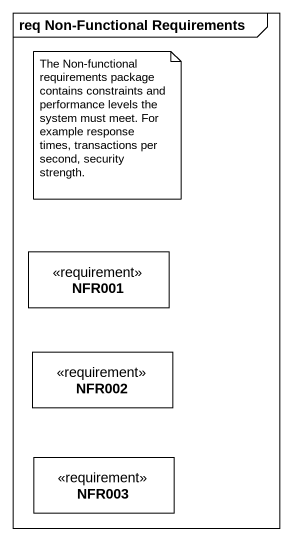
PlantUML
@startuml
mainframe req Non-Functional Requirements
hide circle
hide empty members
class NFR001 <<requirement>>
class NFR002 <<requirement>>
class NFR003 <<requirement>>
note as N1
  The Non-functional requirements package contains constraints and performance levels the system must meet. For example response times, transactions per second, security strength.
end note
@enduml
